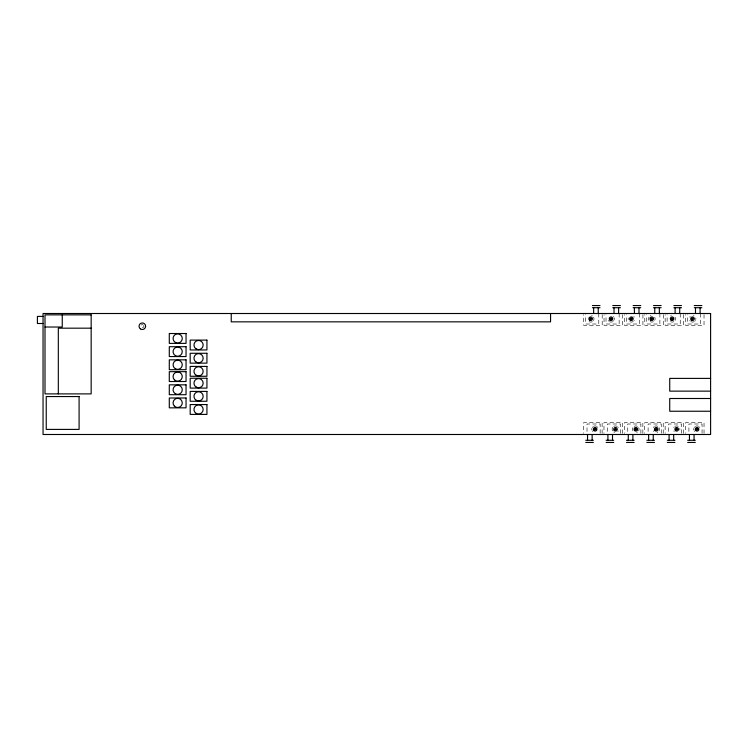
<?xml version="1.0" encoding="UTF-8"?>
<svg xmlns="http://www.w3.org/2000/svg" width="748" height="748" viewBox="0 0 748 748"><rect width="100%" height="100%" fill="white"/><g stroke="black" fill="none" stroke-linecap="round" stroke-linejoin="round"><path stroke-width="0.56" stroke-dasharray="3.74 2.81" d="M704.027 314.581L704.027 325.333L685.505 325.333L685.505 314.581M704.027 433.419L704.027 422.667L685.505 422.667L685.505 433.419M702.054 433.326L702.054 423.985L688.917 423.985L688.917 434.495M700.624 313.506L700.624 324.015L687.477 324.015L687.477 314.674M683.663 314.581L683.663 325.333L665.14 325.333L665.14 314.581M683.663 433.419L683.663 422.667L665.14 422.667L665.14 433.419M681.69 433.326L681.69 423.985L668.553 423.985L668.553 434.495M680.25 313.506L680.25 324.015L667.113 324.015L667.113 314.674M663.289 314.581L663.289 325.333L644.776 325.333L644.776 314.581M663.224 433.419L663.224 422.667L644.711 422.667L644.711 433.419M661.26 433.326L661.26 423.985L648.114 423.985L648.114 434.495M659.886 313.506L659.886 324.015L646.74 324.015L646.74 314.674M642.925 314.581L642.925 325.333L624.402 325.333L624.402 314.581M642.859 433.419L642.859 422.667L624.337 422.667L624.337 433.419M640.886 433.326L640.886 423.985L627.75 423.985L627.75 434.495M639.512 313.506L639.512 324.015L626.375 324.015L626.375 314.674M622.56 314.581L622.56 325.333L604.038 325.333L604.038 314.581M622.495 433.419L622.495 422.667L603.973 422.667L603.973 433.419M620.522 433.326L620.522 423.985L607.376 423.985L607.376 434.495M619.148 313.506L619.148 324.015L606.011 324.015L606.011 314.674M602.187 314.581L602.187 325.333L583.664 325.333L583.664 314.581M602.121 433.419L602.121 422.667L583.599 422.667L583.599 433.419M600.148 433.326L600.148 423.985L587.012 423.985L587.012 434.495M598.783 313.506L598.783 324.015L585.637 324.015L585.637 314.674M143.663 325.436A1.58 1.58 0 0 1 143.41 327.334M143.083 327.587A1.58 1.58 0 0 1 142.298 327.802M141.176 325.109A1.58 1.58 0 0 1 143.083 324.856M593.575 317.143A3.282 3.282 0 0 1 593.052 321.107M592.369 321.631A3.282 3.282 0 0 1 589.087 321.631M591.584 315.609A3.282 3.282 0 0 1 592.369 315.937M614.267 317.937A3.282 3.282 0 0 1 614.267 319.63M613.94 320.425A3.282 3.282 0 0 1 613.416 321.107M612.743 321.631A3.282 3.282 0 0 1 609.452 321.631M608.779 321.107A3.282 3.282 0 0 1 608.255 320.425M613.416 316.46A3.282 3.282 0 0 1 613.94 317.143M634.313 320.425A3.282 3.282 0 0 1 633.79 321.107M633.107 321.631A3.282 3.282 0 0 1 629.825 321.631M628.292 319.63A3.282 3.282 0 0 1 628.292 317.937M633.79 316.46A3.282 3.282 0 0 1 634.313 317.143M654.678 317.143A3.282 3.282 0 0 1 654.678 320.425M653.481 321.631A3.282 3.282 0 0 1 650.19 321.631M648.993 320.425A3.282 3.282 0 0 1 648.993 317.143M650.19 315.937A3.282 3.282 0 0 1 650.984 315.609M675.051 317.143A3.282 3.282 0 0 1 675.051 320.425M673.845 321.631A3.282 3.282 0 0 1 670.563 321.631M670.563 315.937A3.282 3.282 0 0 1 671.349 315.609M695.743 317.937A3.282 3.282 0 0 1 695.743 319.63M695.416 320.425A3.282 3.282 0 0 1 694.892 321.107M694.209 321.631A3.282 3.282 0 0 1 690.928 321.631M690.245 321.107A3.282 3.282 0 0 1 689.721 320.425M689.721 317.143A3.282 3.282 0 0 1 690.245 316.46M693.424 315.609A3.282 3.282 0 0 1 694.209 315.937M592.743 431.54A3.282 3.282 0 0 1 592.22 430.857M591.892 430.063A3.282 3.282 0 0 1 591.892 428.37M592.22 427.576A3.282 3.282 0 0 1 592.743 426.893M593.416 426.369A3.282 3.282 0 0 1 596.708 426.369M597.381 426.893A3.282 3.282 0 0 1 597.904 427.576M618.278 430.857A3.282 3.282 0 0 1 617.755 431.54M614.576 432.391A3.282 3.282 0 0 1 613.79 432.064M612.584 430.857A3.282 3.282 0 0 1 613.108 426.893M613.79 426.369A3.282 3.282 0 0 1 617.072 426.369M617.755 426.893A3.282 3.282 0 0 1 618.278 427.576M638.642 427.576A3.282 3.282 0 0 1 638.642 430.857M637.436 432.064A3.282 3.282 0 0 1 636.651 432.391M632.958 430.857A3.282 3.282 0 0 1 632.958 427.576M634.154 426.369A3.282 3.282 0 0 1 637.436 426.369M659.007 427.576A3.282 3.282 0 0 1 659.007 430.857M657.81 432.064A3.282 3.282 0 0 1 657.015 432.391M653.846 431.54A3.282 3.282 0 0 1 653.322 430.857M653.322 427.576A3.282 3.282 0 0 1 653.846 426.893M654.528 426.369A3.282 3.282 0 0 1 657.81 426.369M679.773 428.37A3.282 3.282 0 0 1 679.773 430.063M674.275 431.54A3.282 3.282 0 0 1 673.752 430.857M673.752 427.576A3.282 3.282 0 0 1 674.275 426.893M674.958 426.369A3.282 3.282 0 0 1 678.24 426.369M694.649 431.54A3.282 3.282 0 0 1 694.125 430.857M693.798 430.063A3.282 3.282 0 0 1 693.798 428.37M694.125 427.576A3.282 3.282 0 0 1 694.649 426.893M695.322 426.369A3.282 3.282 0 0 1 698.613 426.369M699.296 426.893A3.282 3.282 0 0 1 699.81 427.576"/><path stroke-width="1.12" d="M592.416 305.549L600.036 305.549M612.78 305.549L620.401 305.549M633.145 305.549L640.774 305.549M653.518 305.549L661.139 305.549M673.883 305.549L681.503 305.549M694.256 305.549L701.876 305.549M592.416 307.718L600.036 307.718M612.78 307.718L620.401 307.718M633.145 307.718L640.774 307.718M653.518 307.718L661.139 307.718M673.883 307.718L681.503 307.718M694.256 307.718L701.876 307.718M43.047 316.404L37.4 316.404L37.4 323.501L43.047 323.501M589.873 318.723L591.518 318.723M610.237 318.723L611.883 318.723M630.611 318.723L632.247 318.723M650.975 318.723L652.621 318.723M671.349 318.723L672.985 318.723M691.713 318.723L693.359 318.723M45.011 327.026L62.252 327.026L62.252 314.871M91.163 328.176L58.316 328.176L58.316 393.887M710.6 378.394L669.731 378.394L669.731 391.139L710.6 391.139M710.6 398.497L669.731 398.497L669.731 411.241L710.6 411.241M594.277 429.277L595.922 429.277M614.641 429.277L616.287 429.277M635.015 429.277L636.66 429.277M655.379 429.277L657.025 429.277M675.818 429.277L677.454 429.277M696.182 429.277L697.828 429.277M585.759 440.282L593.379 440.282M606.123 440.282L613.743 440.282M626.497 440.282L634.117 440.282M646.861 440.282L654.481 440.282M667.3 440.282L674.92 440.282M687.664 440.282L695.285 440.282M585.759 442.451L593.379 442.451M606.123 442.451L613.743 442.451M626.497 442.451L634.117 442.451M646.861 442.451L654.481 442.451M667.3 442.451L674.92 442.451M687.664 442.451L695.285 442.451M700.091 307.718L700.091 313.506M697.033 428.501L697.033 429.941M695.49 307.718L695.49 313.506M694.05 434.495L694.05 440.282M692.498 318.059L692.498 319.499M689.45 434.495L689.45 440.282M679.717 307.718L679.717 313.506M676.669 428.501L676.669 429.941M675.117 307.718L675.117 313.506M673.677 434.495L673.677 440.282M672.134 318.059L672.134 319.499M669.086 434.495L669.086 440.282M659.353 307.718L659.353 313.506M656.239 428.501L656.239 429.941M654.752 307.718L654.752 313.506M653.247 434.495L653.247 440.282M651.76 318.059L651.76 319.499M648.647 434.495L648.647 440.282M638.988 307.718L638.988 313.506M635.865 428.501L635.865 429.941M634.388 307.718L634.388 313.506M632.883 434.495L632.883 440.282M631.396 318.059L631.396 319.499M628.283 434.495L628.283 440.282M618.615 307.718L618.615 313.506M615.501 428.501L615.501 429.941M614.015 307.718L614.015 313.506M612.509 434.495L612.509 440.282M611.032 318.059L611.032 319.499M607.909 434.495L607.909 440.282M598.25 307.718L598.25 313.506M595.128 428.501L595.128 429.941M593.65 307.718L593.65 313.506M592.145 434.495L592.145 440.282M590.658 318.059L590.658 319.499M587.545 434.495L587.545 440.282M550.556 313.506L550.556 321.846L231.235 321.846L231.235 313.506M710.6 313.506L43.047 313.506L43.047 434.495L710.6 434.495L710.6 313.506M91.163 314.871L45.011 314.871L45.011 393.887L91.163 393.887L91.163 314.871M186.046 333.524L169.291 333.524L169.291 343.379L186.046 343.379L186.046 333.524M206.934 340.106L190.179 340.106L190.179 349.961L206.934 349.961L206.934 340.106M186.046 346.707L169.291 346.707L169.291 356.562L186.046 356.562L186.046 346.707M206.934 353.28L190.179 353.28L190.179 363.135L206.934 363.135L206.934 353.28M186.046 359.844L169.291 359.844L169.291 369.699L186.046 369.699L186.046 359.844M206.934 366.417L190.179 366.417L190.179 376.272L206.934 376.272L206.934 366.417M186.046 371.663L169.291 371.663L169.291 381.517L186.046 381.517L186.046 371.663M206.934 378.245L190.179 378.245L190.179 388.1L206.934 388.1L206.934 378.245M186.046 384.846L169.291 384.846L169.291 394.701L186.046 394.701L186.046 384.846M206.934 391.41L190.179 391.41L190.179 401.265L206.934 401.265L206.934 391.41M79.092 396.552L46.236 396.552L46.236 429.408L79.092 429.408L79.092 396.552M186.046 397.983L169.291 397.983L169.291 407.838L186.046 407.838L186.046 397.983M206.934 404.556L190.179 404.556L190.179 414.411L206.934 414.411L206.934 404.556M140.372 328.868A3.282 3.282 0 0 0 145.589 326.614A3.282 3.282 0 0 0 141.026 323.22A3.282 3.282 0 0 0 140.372 328.868M196.257 413.466A4.6 4.6 0 0 0 203.157 409.483A4.6 4.6 0 0 0 196.257 405.5A4.6 4.6 0 0 0 196.257 413.466M196.257 387.155A4.6 4.6 0 0 0 203.157 383.172A4.6 4.6 0 0 0 196.257 379.189A4.6 4.6 0 0 0 196.257 387.155M196.257 375.328A4.6 4.6 0 0 0 203.157 371.345A4.6 4.6 0 0 0 196.257 367.361A4.6 4.6 0 0 0 196.257 375.328M196.257 362.191A4.6 4.6 0 0 0 203.157 358.208A4.6 4.6 0 0 0 196.257 354.225A4.6 4.6 0 0 0 196.257 362.191M175.369 355.618A4.6 4.6 0 0 0 182.269 351.635A4.6 4.6 0 0 0 175.369 347.652A4.6 4.6 0 0 0 175.369 355.618M175.369 368.755A4.6 4.6 0 0 0 182.269 364.772A4.6 4.6 0 0 0 175.369 360.788A4.6 4.6 0 0 0 175.369 368.755M196.257 349.017A4.6 4.6 0 0 0 203.157 345.034A4.6 4.6 0 0 0 196.257 341.051A4.6 4.6 0 0 0 196.257 349.017M174.415 406.164A4.6 4.6 0 0 0 182.11 404.098A4.6 4.6 0 0 0 176.472 398.469A4.6 4.6 0 0 0 174.415 406.164M196.257 400.32A4.6 4.6 0 0 0 203.157 396.337A4.6 4.6 0 0 0 196.257 392.354A4.6 4.6 0 0 0 196.257 400.32M175.369 393.757A4.6 4.6 0 0 0 182.269 389.773A4.6 4.6 0 0 0 175.369 385.79A4.6 4.6 0 0 0 175.369 393.757M174.415 379.844A4.6 4.6 0 0 0 182.11 377.777A4.6 4.6 0 0 0 176.472 372.149A4.6 4.6 0 0 0 174.415 379.844M175.369 342.434A4.6 4.6 0 0 0 182.269 338.451A4.6 4.6 0 0 0 175.369 334.468A4.6 4.6 0 0 0 175.369 342.434M589.443 320.004A1.776 1.776 0 0 0 592.388 319.134A1.776 1.776 0 0 0 590.153 317.021A1.776 1.776 0 0 0 589.443 320.004M609.807 320.004A1.776 1.776 0 0 0 612.752 319.134A1.776 1.776 0 0 0 610.527 317.021A1.776 1.776 0 0 0 609.807 320.004M630.181 320.004A1.776 1.776 0 0 0 633.126 319.134A1.776 1.776 0 0 0 630.891 317.021A1.776 1.776 0 0 0 630.181 320.004M650.545 320.004A1.776 1.776 0 0 0 653.49 319.134A1.776 1.776 0 0 0 651.256 317.021A1.776 1.776 0 0 0 650.545 320.004M670.909 320.004A1.776 1.776 0 0 0 673.855 319.134A1.776 1.776 0 0 0 671.629 317.021A1.776 1.776 0 0 0 670.909 320.004M691.283 320.004A1.776 1.776 0 0 0 694.228 319.134A1.776 1.776 0 0 0 691.994 317.021A1.776 1.776 0 0 0 691.283 320.004M593.912 430.568A1.776 1.776 0 0 0 596.857 429.689A1.776 1.776 0 0 0 594.623 427.576A1.776 1.776 0 0 0 593.912 430.568M614.276 430.568A1.776 1.776 0 0 0 617.222 429.689A1.776 1.776 0 0 0 614.996 427.576A1.776 1.776 0 0 0 614.276 430.568M634.65 430.568A1.776 1.776 0 0 0 637.595 429.689A1.776 1.776 0 0 0 635.361 427.576A1.776 1.776 0 0 0 634.65 430.568M655.014 430.568A1.776 1.776 0 0 0 657.96 429.689A1.776 1.776 0 0 0 655.734 427.576A1.776 1.776 0 0 0 655.014 430.568M675.453 430.568A1.776 1.776 0 0 0 678.399 429.689A1.776 1.776 0 0 0 676.164 427.576A1.776 1.776 0 0 0 675.453 430.568M695.818 430.568A1.776 1.776 0 0 0 698.763 429.689A1.776 1.776 0 0 0 696.528 427.576A1.776 1.776 0 0 0 695.818 430.568"/></g></svg>
